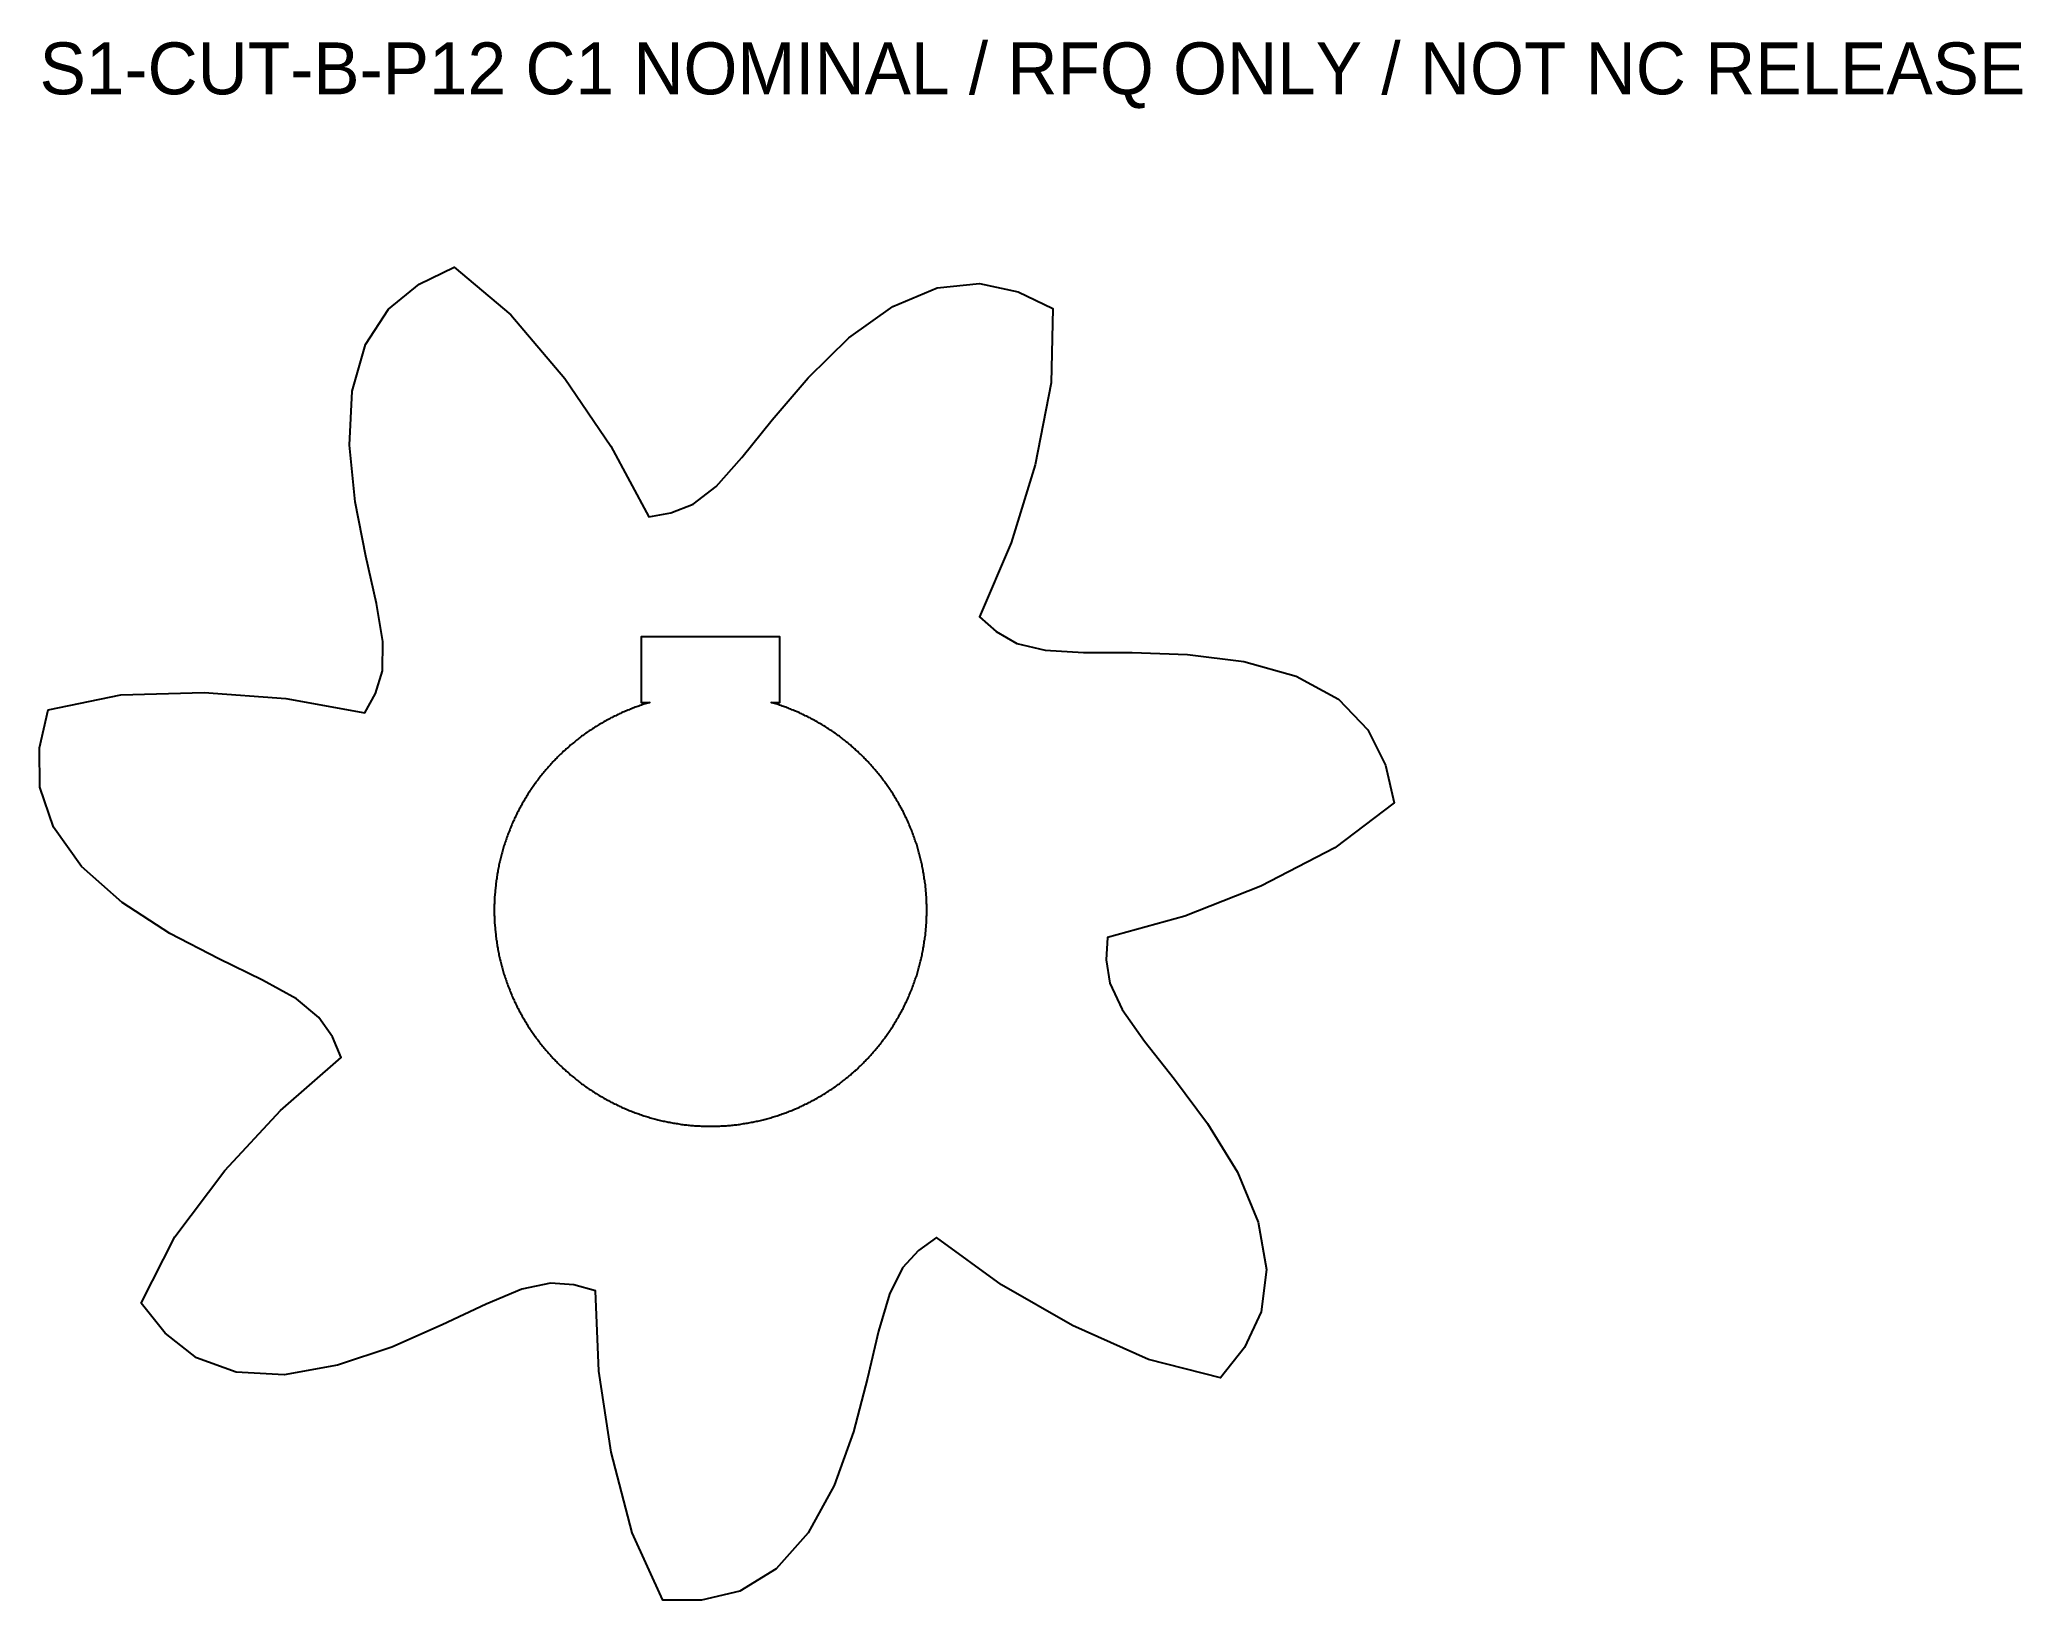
# Model space of a CAD drawing. Header units: millimetres. Extents: x -39 to 76, y -40 to 50.
import ezdxf

# ---------------------------------------------------------------- set-up
doc = ezdxf.new("R2010")
doc.units = ezdxf.units.MM
doc.layers.add('CUT', color=7, linetype='Continuous')
doc.layers.add('INFO', color=7, linetype='Continuous')

msp = doc.modelspace()

# ---------------------------------------------------------------- linework, layer by layer
at = {"layer": 'CUT'}
for points in [[(16.52, 16.09), (17.7, 15.41), (19.34, 15.02), (21.57, 14.89), (24.37, 14.88), (27.57, 14.77), (30.84, 14.36), (33.85, 13.51), (36.3, 12.18), (38.01, 10.42), (39.02, 8.38), (39.52, 6.19), (36.1, 3.6), (31.82, 1.37), (27.42, -0.36), (22.95, -1.59), (22.88, -2.88), (23.09, -4.23), (23.8, -5.76), (25.09, -7.58), (26.83, -9.78), (28.74, -12.34), (30.46, -15.16), (31.67, -18.04), (32.15, -20.79), (31.84, -23.22), (30.87, -25.28), (29.48, -27.04), (25.32, -25.98), (20.92, -24.02), (16.82, -21.66), (13.07, -18.93), (12.02, -19.68), (11.09, -20.69), (10.34, -22.2), (9.72, -24.35), (9.08, -27.07), (8.27, -30.16), (7.14, -33.27), (5.64, -36.01), (3.79, -38.09), (1.7, -39.37), (-0.52, -39.9), (-2.76, -39.9), (-4.53, -36), (-5.74, -31.33), (-6.45, -26.66), (-6.65, -22.02), (-7.9, -21.67), (-9.26, -21.57), (-10.91, -21.92), (-12.98, -22.78), (-15.51, -23.98), (-18.43, -25.27), (-21.56, -26.32), (-24.64, -26.86), (-27.42, -26.72), (-29.72, -25.88), (-31.52, -24.47), (-32.92, -22.72), (-30.97, -18.9), (-28.08, -15.05), (-24.86, -11.58), (-21.36, -8.53), (-21.86, -7.33), (-22.64, -6.21), (-23.94, -5.14), (-25.9, -4.06), (-28.42, -2.83), (-31.25, -1.35), (-34.02, 0.44), (-36.36, 2.51), (-37.98, 4.78), (-38.77, 7.1), (-38.79, 9.38), (-38.29, 11.57), (-34.09, 12.43), (-29.27, 12.57), (-24.55, 12.22), (-19.98, 11.39), (-19.37, 12.52), (-18.97, 13.83), (-18.95, 15.52), (-19.32, 17.72), (-19.93, 20.45), (-20.54, 23.59), (-20.87, 26.87), (-20.71, 30), (-19.95, 32.68), (-18.62, 34.74), (-16.85, 36.17), (-14.83, 37.15), (-11.54, 34.4), (-8.42, 30.72), (-5.76, 26.82), (-3.56, 22.72), (-2.29, 22.95), (-1.01, 23.45), (0.32, 24.49), (1.81, 26.15), (3.56, 28.33), (5.64, 30.76), (8, 33.07), (10.54, 34.89), (13.11, 35.97), (15.55, 36.21), (17.78, 35.73), (19.8, 34.76), (19.7, 30.47), (18.77, 25.74), (17.38, 21.22), (15.55, 16.95)], [(12.5, 0.15), (12.5, 0.23), (12.5, 0.31), (12.49, 0.38), (12.49, 0.46), (12.49, 0.54), (12.48, 0.61), (12.48, 0.69), (12.48, 0.77), (12.47, 0.84), (12.47, 0.92), (12.46, 1), (12.45, 1.07), (12.45, 1.15), (12.44, 1.23), (12.43, 1.3), (12.42, 1.38), (12.42, 1.45), (12.41, 1.53), (12.4, 1.61), (12.39, 1.68), (12.38, 1.76), (12.36, 1.83), (12.35, 1.91), (12.34, 1.99), (12.33, 2.06), (12.32, 2.14), (12.3, 2.21), (12.29, 2.29), (12.27, 2.36), (12.26, 2.44), (12.24, 2.51), (12.23, 2.59), (12.21, 2.66), (12.2, 2.74), (12.18, 2.81), (12.16, 2.89), (12.14, 2.96), (12.13, 3.04), (12.11, 3.11), (12.09, 3.19), (12.07, 3.26), (12.05, 3.33), (12.03, 3.41), (12.01, 3.48), (11.98, 3.56), (11.96, 3.63), (11.94, 3.7), (11.92, 3.78), (11.89, 3.85), (11.87, 3.92), (11.84, 3.99), (11.82, 4.07), (11.79, 4.14), (11.77, 4.21), (11.74, 4.28), (11.72, 4.36), (11.69, 4.43), (11.66, 4.5), (11.63, 4.57), (11.61, 4.64), (11.58, 4.71), (11.55, 4.78), (11.52, 4.85), (11.49, 4.92), (11.46, 5), (11.43, 5.07), (11.4, 5.14), (11.36, 5.21), (11.33, 5.28), (11.3, 5.34), (11.27, 5.41), (11.23, 5.48), (11.2, 5.55), (11.17, 5.62), (11.13, 5.69), (11.1, 5.76), (11.06, 5.82), (11.02, 5.89), (10.99, 5.96), (10.95, 6.03), (10.91, 6.09), (10.88, 6.16), (10.84, 6.23), (10.8, 6.29), (10.76, 6.36), (10.72, 6.43), (10.68, 6.49), (10.64, 6.56), (10.6, 6.62), (10.56, 6.69), (10.52, 6.75), (10.48, 6.82), (10.44, 6.88), (10.39, 6.94), (10.35, 7.01), (10.31, 7.07), (10.26, 7.13), (10.22, 7.2), (10.18, 7.26), (10.13, 7.32), (10.09, 7.38), (10.04, 7.45), (9.99, 7.51), (9.95, 7.57), (9.9, 7.63), (9.85, 7.69), (9.81, 7.75), (9.76, 7.81), (9.71, 7.87), (9.66, 7.93), (9.61, 7.99), (9.56, 8.05), (9.52, 8.11), (9.47, 8.16), (9.41, 8.22), (9.36, 8.28), (9.31, 8.34), (9.26, 8.39), (9.21, 8.45), (9.16, 8.51), (9.11, 8.56), (9.05, 8.62), (9, 8.67), (8.95, 8.73), (8.89, 8.78), (8.84, 8.84), (8.78, 8.89), (8.73, 8.95), (8.67, 9), (8.62, 9.05), (8.56, 9.11), (8.51, 9.16), (8.45, 9.21), (8.39, 9.26), (8.34, 9.31), (8.28, 9.36), (8.22, 9.41), (8.16, 9.47), (8.11, 9.52), (8.05, 9.56), (7.99, 9.61), (7.93, 9.66), (7.87, 9.71), (7.81, 9.76), (7.75, 9.81), (7.69, 9.85), (7.63, 9.9), (7.57, 9.95), (7.51, 9.99), (7.45, 10.04), (7.38, 10.09), (7.32, 10.13), (7.26, 10.18), (7.2, 10.22), (7.13, 10.26), (7.07, 10.31), (7.01, 10.35), (6.94, 10.39), (6.88, 10.44), (6.82, 10.48), (6.75, 10.52), (6.69, 10.56), (6.62, 10.6), (6.56, 10.64), (6.49, 10.68), (6.43, 10.72), (6.36, 10.76), (6.29, 10.8), (6.23, 10.84), (6.16, 10.88), (6.09, 10.91), (6.03, 10.95), (5.96, 10.99), (5.89, 11.02), (5.82, 11.06), (5.76, 11.1), (5.69, 11.13), (5.62, 11.17), (5.55, 11.2), (5.48, 11.23), (5.41, 11.27), (5.34, 11.3), (5.28, 11.33), (5.21, 11.36), (5.14, 11.4), (5.07, 11.43), (5, 11.46), (4.92, 11.49), (4.85, 11.52), (4.78, 11.55), (4.71, 11.58), (4.64, 11.61), (4.57, 11.63), (4.5, 11.66), (4.43, 11.69), (4.36, 11.72), (4.28, 11.74), (4.21, 11.77), (4.14, 11.79), (4.07, 11.82), (3.99, 11.84), (3.92, 11.87), (3.85, 11.89), (3.78, 11.92), (3.7, 11.94), (3.63, 11.96), (3.56, 11.98), (3.5, 12), (4, 12), (4, 15.8), (-4, 15.8), (-4, 12), (-3.5, 12), (-3.56, 11.98), (-3.63, 11.96), (-3.7, 11.94), (-3.78, 11.92), (-3.85, 11.89), (-3.92, 11.87), (-3.99, 11.84), (-4.07, 11.82), (-4.14, 11.79), (-4.21, 11.77), (-4.28, 11.74), (-4.36, 11.72), (-4.43, 11.69), (-4.5, 11.66), (-4.57, 11.63), (-4.64, 11.61), (-4.71, 11.58), (-4.78, 11.55), (-4.85, 11.52), (-4.92, 11.49), (-5, 11.46), (-5.07, 11.43), (-5.14, 11.4), (-5.21, 11.36), (-5.28, 11.33), (-5.34, 11.3), (-5.41, 11.27), (-5.48, 11.23), (-5.55, 11.2), (-5.62, 11.17), (-5.69, 11.13), (-5.76, 11.1), (-5.82, 11.06), (-5.89, 11.02), (-5.96, 10.99), (-6.03, 10.95), (-6.09, 10.91), (-6.16, 10.88), (-6.23, 10.84), (-6.29, 10.8), (-6.36, 10.76), (-6.43, 10.72), (-6.49, 10.68), (-6.56, 10.64), (-6.62, 10.6), (-6.69, 10.56), (-6.75, 10.52), (-6.82, 10.48), (-6.88, 10.44), (-6.94, 10.39), (-7.01, 10.35), (-7.07, 10.31), (-7.13, 10.26), (-7.2, 10.22), (-7.26, 10.18), (-7.32, 10.13), (-7.38, 10.09), (-7.45, 10.04), (-7.51, 9.99), (-7.57, 9.95), (-7.63, 9.9), (-7.69, 9.85), (-7.75, 9.81), (-7.81, 9.76), (-7.87, 9.71), (-7.93, 9.66), (-7.99, 9.61), (-8.05, 9.56), (-8.11, 9.52), (-8.16, 9.47), (-8.22, 9.41), (-8.28, 9.36), (-8.34, 9.31), (-8.39, 9.26), (-8.45, 9.21), (-8.51, 9.16), (-8.56, 9.11), (-8.62, 9.05), (-8.67, 9), (-8.73, 8.95), (-8.78, 8.89), (-8.84, 8.84), (-8.89, 8.78), (-8.95, 8.73), (-9, 8.67), (-9.05, 8.62), (-9.11, 8.56), (-9.16, 8.51), (-9.21, 8.45), (-9.26, 8.39), (-9.31, 8.34), (-9.36, 8.28), (-9.41, 8.22), (-9.47, 8.16), (-9.52, 8.11), (-9.56, 8.05), (-9.61, 7.99), (-9.66, 7.93), (-9.71, 7.87), (-9.76, 7.81), (-9.81, 7.75), (-9.85, 7.69), (-9.9, 7.63), (-9.95, 7.57), (-9.99, 7.51), (-10.04, 7.45), (-10.09, 7.38), (-10.13, 7.32), (-10.18, 7.26), (-10.22, 7.2), (-10.26, 7.13), (-10.31, 7.07), (-10.35, 7.01), (-10.39, 6.94), (-10.44, 6.88), (-10.48, 6.82), (-10.52, 6.75), (-10.56, 6.69), (-10.6, 6.62), (-10.64, 6.56), (-10.68, 6.49), (-10.72, 6.43), (-10.76, 6.36), (-10.8, 6.29), (-10.84, 6.23), (-10.88, 6.16), (-10.91, 6.09), (-10.95, 6.03), (-10.99, 5.96), (-11.02, 5.89), (-11.06, 5.82), (-11.1, 5.76), (-11.13, 5.69), (-11.17, 5.62), (-11.2, 5.55), (-11.23, 5.48), (-11.27, 5.41), (-11.3, 5.34), (-11.33, 5.28), (-11.36, 5.21), (-11.4, 5.14), (-11.43, 5.07), (-11.46, 5), (-11.49, 4.92), (-11.52, 4.85), (-11.55, 4.78), (-11.58, 4.71), (-11.61, 4.64), (-11.63, 4.57), (-11.66, 4.5), (-11.69, 4.43), (-11.72, 4.36), (-11.74, 4.28), (-11.77, 4.21), (-11.79, 4.14), (-11.82, 4.07), (-11.84, 3.99), (-11.87, 3.92), (-11.89, 3.85), (-11.92, 3.78), (-11.94, 3.7), (-11.96, 3.63), (-11.98, 3.56), (-12.01, 3.48), (-12.03, 3.41), (-12.05, 3.33), (-12.07, 3.26), (-12.09, 3.19), (-12.11, 3.11), (-12.13, 3.04), (-12.14, 2.96), (-12.16, 2.89), (-12.18, 2.81), (-12.2, 2.74), (-12.21, 2.66), (-12.23, 2.59), (-12.24, 2.51), (-12.26, 2.44), (-12.27, 2.36), (-12.29, 2.29), (-12.3, 2.21), (-12.32, 2.14), (-12.33, 2.06), (-12.34, 1.99), (-12.35, 1.91), (-12.36, 1.83), (-12.38, 1.76), (-12.39, 1.68), (-12.4, 1.61), (-12.41, 1.53), (-12.42, 1.45), (-12.42, 1.38), (-12.43, 1.3), (-12.44, 1.23), (-12.45, 1.15), (-12.45, 1.07), (-12.46, 1), (-12.47, 0.92), (-12.47, 0.84), (-12.48, 0.77), (-12.48, 0.69), (-12.48, 0.61), (-12.49, 0.54), (-12.49, 0.46), (-12.49, 0.38), (-12.5, 0.31), (-12.5, 0.23), (-12.5, 0.15), (-12.5, 0.08), (-12.5, 0), (-12.5, -0.08), (-12.5, -0.15), (-12.5, -0.23), (-12.5, -0.31), (-12.49, -0.38), (-12.49, -0.46), (-12.49, -0.54), (-12.48, -0.61), (-12.48, -0.69), (-12.48, -0.77), (-12.47, -0.84), (-12.47, -0.92), (-12.46, -1), (-12.45, -1.07), (-12.45, -1.15), (-12.44, -1.23), (-12.43, -1.3), (-12.42, -1.38), (-12.42, -1.45), (-12.41, -1.53), (-12.4, -1.61), (-12.39, -1.68), (-12.38, -1.76), (-12.36, -1.83), (-12.35, -1.91), (-12.34, -1.99), (-12.33, -2.06), (-12.32, -2.14), (-12.3, -2.21), (-12.29, -2.29), (-12.27, -2.36), (-12.26, -2.44), (-12.24, -2.51), (-12.23, -2.59), (-12.21, -2.66), (-12.2, -2.74), (-12.18, -2.81), (-12.16, -2.89), (-12.14, -2.96), (-12.13, -3.04), (-12.11, -3.11), (-12.09, -3.19), (-12.07, -3.26), (-12.05, -3.33), (-12.03, -3.41), (-12.01, -3.48), (-11.98, -3.56), (-11.96, -3.63), (-11.94, -3.7), (-11.92, -3.78), (-11.89, -3.85), (-11.87, -3.92), (-11.84, -3.99), (-11.82, -4.07), (-11.79, -4.14), (-11.77, -4.21), (-11.74, -4.28), (-11.72, -4.36), (-11.69, -4.43), (-11.66, -4.5), (-11.63, -4.57), (-11.61, -4.64), (-11.58, -4.71), (-11.55, -4.78), (-11.52, -4.85), (-11.49, -4.92), (-11.46, -5), (-11.43, -5.07), (-11.4, -5.14), (-11.36, -5.21), (-11.33, -5.28), (-11.3, -5.34), (-11.27, -5.41), (-11.23, -5.48), (-11.2, -5.55), (-11.17, -5.62), (-11.13, -5.69), (-11.1, -5.76), (-11.06, -5.82), (-11.02, -5.89), (-10.99, -5.96), (-10.95, -6.03), (-10.91, -6.09), (-10.88, -6.16), (-10.84, -6.23), (-10.8, -6.29), (-10.76, -6.36), (-10.72, -6.43), (-10.68, -6.49), (-10.64, -6.56), (-10.6, -6.62), (-10.56, -6.69), (-10.52, -6.75), (-10.48, -6.82), (-10.44, -6.88), (-10.39, -6.94), (-10.35, -7.01), (-10.31, -7.07), (-10.26, -7.13), (-10.22, -7.2), (-10.18, -7.26), (-10.13, -7.32), (-10.09, -7.38), (-10.04, -7.45), (-9.99, -7.51), (-9.95, -7.57), (-9.9, -7.63), (-9.85, -7.69), (-9.81, -7.75), (-9.76, -7.81), (-9.71, -7.87), (-9.66, -7.93), (-9.61, -7.99), (-9.56, -8.05), (-9.52, -8.11), (-9.47, -8.16), (-9.41, -8.22), (-9.36, -8.28), (-9.31, -8.34), (-9.26, -8.39), (-9.21, -8.45), (-9.16, -8.51), (-9.11, -8.56), (-9.05, -8.62), (-9, -8.67), (-8.95, -8.73), (-8.89, -8.78), (-8.84, -8.84), (-8.78, -8.89), (-8.73, -8.95), (-8.67, -9), (-8.62, -9.05), (-8.56, -9.11), (-8.51, -9.16), (-8.45, -9.21), (-8.39, -9.26), (-8.34, -9.31), (-8.28, -9.36), (-8.22, -9.41), (-8.16, -9.47), (-8.11, -9.52), (-8.05, -9.56), (-7.99, -9.61), (-7.93, -9.66), (-7.87, -9.71), (-7.81, -9.76), (-7.75, -9.81), (-7.69, -9.85), (-7.63, -9.9), (-7.57, -9.95), (-7.51, -9.99), (-7.45, -10.04), (-7.38, -10.09), (-7.32, -10.13), (-7.26, -10.18), (-7.2, -10.22), (-7.13, -10.26), (-7.07, -10.31), (-7.01, -10.35), (-6.94, -10.39), (-6.88, -10.44), (-6.82, -10.48), (-6.75, -10.52), (-6.69, -10.56), (-6.62, -10.6), (-6.56, -10.64), (-6.49, -10.68), (-6.43, -10.72), (-6.36, -10.76), (-6.29, -10.8), (-6.23, -10.84), (-6.16, -10.88), (-6.09, -10.91), (-6.03, -10.95), (-5.96, -10.99), (-5.89, -11.02), (-5.82, -11.06), (-5.76, -11.1), (-5.69, -11.13), (-5.62, -11.17), (-5.55, -11.2), (-5.48, -11.23), (-5.41, -11.27), (-5.34, -11.3), (-5.28, -11.33), (-5.21, -11.36), (-5.14, -11.4), (-5.07, -11.43), (-5, -11.46), (-4.92, -11.49), (-4.85, -11.52), (-4.78, -11.55), (-4.71, -11.58), (-4.64, -11.61), (-4.57, -11.63), (-4.5, -11.66), (-4.43, -11.69), (-4.36, -11.72), (-4.28, -11.74), (-4.21, -11.77), (-4.14, -11.79), (-4.07, -11.82), (-3.99, -11.84), (-3.92, -11.87), (-3.85, -11.89), (-3.78, -11.92), (-3.7, -11.94), (-3.63, -11.96), (-3.56, -11.98), (-3.48, -12.01), (-3.41, -12.03), (-3.33, -12.05), (-3.26, -12.07), (-3.19, -12.09), (-3.11, -12.11), (-3.04, -12.13), (-2.96, -12.14), (-2.89, -12.16), (-2.81, -12.18), (-2.74, -12.2), (-2.66, -12.21), (-2.59, -12.23), (-2.51, -12.24), (-2.44, -12.26), (-2.36, -12.27), (-2.29, -12.29), (-2.21, -12.3), (-2.14, -12.32), (-2.06, -12.33), (-1.99, -12.34), (-1.91, -12.35), (-1.83, -12.36), (-1.76, -12.38), (-1.68, -12.39), (-1.61, -12.4), (-1.53, -12.41), (-1.45, -12.42), (-1.38, -12.42), (-1.3, -12.43), (-1.23, -12.44), (-1.15, -12.45), (-1.07, -12.45), (-1, -12.46), (-0.92, -12.47), (-0.84, -12.47), (-0.77, -12.48), (-0.69, -12.48), (-0.61, -12.48), (-0.54, -12.49), (-0.46, -12.49), (-0.38, -12.49), (-0.31, -12.5), (-0.23, -12.5), (-0.15, -12.5), (-0.08, -12.5), (0, -12.5), (0.08, -12.5), (0.15, -12.5), (0.23, -12.5), (0.31, -12.5), (0.38, -12.49), (0.46, -12.49), (0.54, -12.49), (0.61, -12.48), (0.69, -12.48), (0.77, -12.48), (0.84, -12.47), (0.92, -12.47), (1, -12.46), (1.07, -12.45), (1.15, -12.45), (1.23, -12.44), (1.3, -12.43), (1.38, -12.42), (1.45, -12.42), (1.53, -12.41), (1.61, -12.4), (1.68, -12.39), (1.76, -12.38), (1.83, -12.36), (1.91, -12.35), (1.99, -12.34), (2.06, -12.33), (2.14, -12.32), (2.21, -12.3), (2.29, -12.29), (2.36, -12.27), (2.44, -12.26), (2.51, -12.24), (2.59, -12.23), (2.66, -12.21), (2.74, -12.2), (2.81, -12.18), (2.89, -12.16), (2.96, -12.14), (3.04, -12.13), (3.11, -12.11), (3.19, -12.09), (3.26, -12.07), (3.33, -12.05), (3.41, -12.03), (3.48, -12.01), (3.56, -11.98), (3.63, -11.96), (3.7, -11.94), (3.78, -11.92), (3.85, -11.89), (3.92, -11.87), (3.99, -11.84), (4.07, -11.82), (4.14, -11.79), (4.21, -11.77), (4.28, -11.74), (4.36, -11.72), (4.43, -11.69), (4.5, -11.66), (4.57, -11.63), (4.64, -11.61), (4.71, -11.58), (4.78, -11.55), (4.85, -11.52), (4.92, -11.49), (5, -11.46), (5.07, -11.43), (5.14, -11.4), (5.21, -11.36), (5.28, -11.33), (5.34, -11.3), (5.41, -11.27), (5.48, -11.23), (5.55, -11.2), (5.62, -11.17), (5.69, -11.13), (5.76, -11.1), (5.82, -11.06), (5.89, -11.02), (5.96, -10.99), (6.03, -10.95), (6.09, -10.91), (6.16, -10.88), (6.23, -10.84), (6.29, -10.8), (6.36, -10.76), (6.43, -10.72), (6.49, -10.68), (6.56, -10.64), (6.62, -10.6), (6.69, -10.56), (6.75, -10.52), (6.82, -10.48), (6.88, -10.44), (6.94, -10.39), (7.01, -10.35), (7.07, -10.31), (7.13, -10.26), (7.2, -10.22), (7.26, -10.18), (7.32, -10.13), (7.38, -10.09), (7.45, -10.04), (7.51, -9.99), (7.57, -9.95), (7.63, -9.9), (7.69, -9.85), (7.75, -9.81), (7.81, -9.76), (7.87, -9.71), (7.93, -9.66), (7.99, -9.61), (8.05, -9.56), (8.11, -9.52), (8.16, -9.47), (8.22, -9.41), (8.28, -9.36), (8.34, -9.31), (8.39, -9.26), (8.45, -9.21), (8.51, -9.16), (8.56, -9.11), (8.62, -9.05), (8.67, -9), (8.73, -8.95), (8.78, -8.89), (8.84, -8.84), (8.89, -8.78), (8.95, -8.73), (9, -8.67), (9.05, -8.62), (9.11, -8.56), (9.16, -8.51), (9.21, -8.45), (9.26, -8.39), (9.31, -8.34), (9.36, -8.28), (9.41, -8.22), (9.47, -8.16), (9.52, -8.11), (9.56, -8.05), (9.61, -7.99), (9.66, -7.93), (9.71, -7.87), (9.76, -7.81), (9.81, -7.75), (9.85, -7.69), (9.9, -7.63), (9.95, -7.57), (9.99, -7.51), (10.04, -7.45), (10.09, -7.38), (10.13, -7.32), (10.18, -7.26), (10.22, -7.2), (10.26, -7.13), (10.31, -7.07), (10.35, -7.01), (10.39, -6.94), (10.44, -6.88), (10.48, -6.82), (10.52, -6.75), (10.56, -6.69), (10.6, -6.62), (10.64, -6.56), (10.68, -6.49), (10.72, -6.43), (10.76, -6.36), (10.8, -6.29), (10.84, -6.23), (10.88, -6.16), (10.91, -6.09), (10.95, -6.03), (10.99, -5.96), (11.02, -5.89), (11.06, -5.82), (11.1, -5.76), (11.13, -5.69), (11.17, -5.62), (11.2, -5.55), (11.23, -5.48), (11.27, -5.41), (11.3, -5.34), (11.33, -5.28), (11.36, -5.21), (11.4, -5.14), (11.43, -5.07), (11.46, -5), (11.49, -4.92), (11.52, -4.85), (11.55, -4.78), (11.58, -4.71), (11.61, -4.64), (11.63, -4.57), (11.66, -4.5), (11.69, -4.43), (11.72, -4.36), (11.74, -4.28), (11.77, -4.21), (11.79, -4.14), (11.82, -4.07), (11.84, -3.99), (11.87, -3.92), (11.89, -3.85), (11.92, -3.78), (11.94, -3.7), (11.96, -3.63), (11.98, -3.56), (12.01, -3.48), (12.03, -3.41), (12.05, -3.33), (12.07, -3.26), (12.09, -3.19), (12.11, -3.11), (12.13, -3.04), (12.14, -2.96), (12.16, -2.89), (12.18, -2.81), (12.2, -2.74), (12.21, -2.66), (12.23, -2.59), (12.24, -2.51), (12.26, -2.44), (12.27, -2.36), (12.29, -2.29), (12.3, -2.21), (12.32, -2.14), (12.33, -2.06), (12.34, -1.99), (12.35, -1.91), (12.36, -1.83), (12.38, -1.76), (12.39, -1.68), (12.4, -1.61), (12.41, -1.53), (12.42, -1.45), (12.42, -1.38), (12.43, -1.3), (12.44, -1.23), (12.45, -1.15), (12.45, -1.07), (12.46, -1), (12.47, -0.92), (12.47, -0.84), (12.48, -0.77), (12.48, -0.69), (12.48, -0.61), (12.49, -0.54), (12.49, -0.46), (12.49, -0.38), (12.5, -0.31), (12.5, -0.23), (12.5, -0.15), (12.5, -0.08), (12.5, 0), (12.5, 0.08)]]:
    msp.add_lwpolyline(points, close=True, dxfattribs=at)

# ---------------------------------------------------------------- texts
at = {"layer": 'INFO'}
msp.add_text('S1-CUT-B-P12 C1 NOMINAL / RFQ ONLY / NOT NC RELEASE', height=3, dxfattribs=at).set_placement((-38.79, 47.15))

doc.saveas('drawing.dxf')
